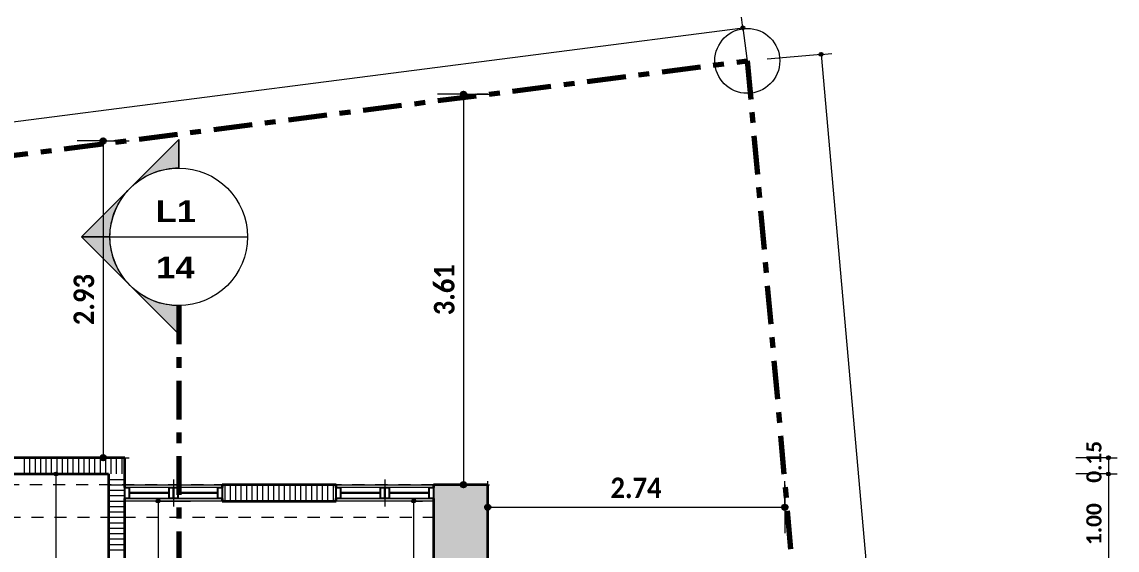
# Model space of a CAD drawing. Header units: metres. Extents: x -144 to 1000, y -717 to 29.
# Drawn here: x 703.88 to 713.99, y -548.98 to -544.1 of the extents above; entities that cross this region are included whole.
import ezdxf

# ---------------------------------------------------------------- set-up
doc = ezdxf.new("R2010")
doc.units = ezdxf.units.M
doc.linetypes.add('basculante modificado', pattern=[0.18, 0.1125, -0.0675])
doc.linetypes.add('Dash Dot 3_16_', pattern=[0.595313, 0.357187, -0.119063, 0, -0.119063])
doc.layers.get('0').update_dxf_attribs({"color": 1})
for name, color, linetype, lineweight in [('A-ANNO-DIMS', 1, 'Continuous', 9), ('A-DETL', 1, 'Continuous', 9), ('A-DETL-GENF', 1, 'Continuous', 9), ('A-DETL-THIN', 1, 'Continuous', 9), ('A-GLAZ', 1, 'Continuous', 9), ('A-WALL', 4, 'Continuous', 9), ('G-ANNO-SYMB', 1, 'Continuous', 9), ('S-COLS', 7, 'Continuous', 9)]:
    doc.layers.add(name, color=color, linetype=linetype, lineweight=lineweight)
doc.layers.add('A-WALL-PATT', color=7, linetype='Continuous', lineweight=35, true_color=0x9c9c9c)
doc.styles.add('Arial Black', font='', dxfattribs={"height": 0.15})
doc.styles.add('Calibri_B_4', font='calibrib.ttf', dxfattribs={"height": 0.1125})
doc.styles.add('Calibri_B_6', font='calibrib.ttf', dxfattribs={"width": 0.9})
doc.styles.get('Arial Black').set_extended_font_data('Arial Black')

# ---------------------------------------------------------------- blocks, each defined once
blk = doc.blocks.new('S')
at = {"layer": 'A-ANNO-DIMS', "lineweight": 25, "true_color": 0x0000ff}
h = blk.add_hatch(color=5, dxfattribs=at)
edge = h.paths.add_edge_path()
edge.add_arc((699.805, -483.378), 0.015, 0, 360)
h = blk.add_hatch(color=5, dxfattribs=at)
edge = h.paths.add_edge_path()
edge.add_arc((700.526, -483.623), 0.015, 0, 360)
h = blk.add_hatch(color=5, dxfattribs=at)
edge = h.paths.add_edge_path()
edge.add_arc((697.226, -483.992), 0.025, 0, 360)
h = blk.add_hatch(color=5, dxfattribs=at)
edge = h.paths.add_edge_path()
edge.add_arc((693.899, -484.423), 0.025, 0, 360)
h = blk.add_hatch(color=5, dxfattribs=at)
edge = h.paths.add_edge_path()
edge.add_arc((693.899, -487.349), 0.025, 0, 360)
at = {"layer": 'A-ANNO-DIMS', "lineweight": 25}
h = blk.add_hatch(color=256, dxfattribs=at)
edge = h.paths.add_edge_path()
edge.add_arc((703.178, -487.349), 0.015, 0, 360)
h = blk.add_hatch(color=256, dxfattribs=at)
edge = h.paths.add_edge_path()
edge.add_arc((693.465, -487.499), 0.015, 0, 360)
h = blk.add_hatch(color=256, dxfattribs=at)
edge = h.paths.add_edge_path()
edge.add_arc((703.178, -487.499), 0.015, 0, 360)
h = blk.add_hatch(color=256, dxfattribs=at)
edge = h.paths.add_edge_path()
edge.add_arc((703.178, -487.499), 0.015, 0, 360)
at = {"layer": 'A-ANNO-DIMS', "lineweight": 25, "true_color": 0x0000ff}
h = blk.add_hatch(color=5, dxfattribs=at)
edge = h.paths.add_edge_path()
edge.add_arc((697.226, -487.599), 0.025, 0, 360)
at = {"layer": 'A-ANNO-DIMS', "lineweight": 25}
h = blk.add_hatch(color=256, dxfattribs=at)
edge = h.paths.add_edge_path()
edge.add_arc((694.406, -487.749), 0.015, 0, 360)
h = blk.add_hatch(color=256, dxfattribs=at)
edge = h.paths.add_edge_path()
edge.add_arc((696.766, -487.749), 0.015, 0, 360)
at = {"layer": 'A-ANNO-DIMS', "lineweight": 25, "true_color": 0x0000ff}
h = blk.add_hatch(color=5, dxfattribs=at)
edge = h.paths.add_edge_path()
edge.add_arc((697.449, -487.806), 0.025, 0, 360)
h = blk.add_hatch(color=5, dxfattribs=at)
edge = h.paths.add_edge_path()
edge.add_arc((700.192, -487.806), 0.025, 0, 360)
at = {"layer": 'G-ANNO-SYMB', "extrusion": (0, 0, -1)}
h = blk.add_hatch(color=256, dxfattribs=at)
edge = h.paths.add_edge_path()
edge.add_arc((-694.597, -485.308), 0.636, 47.9216, 90)
edge.add_line((-694.597, -484.673), (-694.597, -484.41))
edge.add_line((-694.597, -484.41), (-694.171, -484.837))
h = blk.add_hatch(color=256, dxfattribs=at)
edge = h.paths.add_edge_path()
edge.add_line((-694.148, -484.859), (-693.699, -485.308))
edge.add_line((-693.699, -485.308), (-693.962, -485.308))
edge.add_arc((-694.597, -485.308), 0.635, 0, 45)
h = blk.add_hatch(color=256, dxfattribs=at)
edge = h.paths.add_edge_path()
edge.add_arc((-694.597, -485.308), 0.635, -45, 0)
edge.add_line((-693.962, -485.308), (-693.699, -485.308))
edge.add_line((-693.699, -485.308), (-694.148, -485.758))
h = blk.add_hatch(color=256, dxfattribs=at)
edge = h.paths.add_edge_path()
edge.add_line((-694.171, -485.78), (-694.597, -486.207))
edge.add_line((-694.597, -486.207), (-694.597, -485.944))
edge.add_arc((-694.597, -485.308), 0.636, -90, -47.9216)
at = {"layer": 'S-COLS', "true_color": 0x5b5b5b}
h = blk.add_hatch(color=251, dxfattribs=at)
h.paths.add_polyline_path([(697.449, -507.349), (697.449, -506.449), (696.949, -506.449), (696.949, -507.349), (697.358, -507.349)])
h.paths.add_polyline_path([(679.205, -507.349), (679.649, -507.349), (679.649, -506.449), (679.149, -506.449), (679.149, -507.349)])
h.paths.add_polyline_path([(687.349, -507.348), (687.349, -506.448), (686.849, -506.448), (686.849, -507.348)])
h.paths.add_polyline_path([(693.56, -499.648), (693.65, -499.648), (693.65, -496.498), (693.15, -496.498), (693.15, -499.648)])
h.paths.add_polyline_path([(683.471, -499.648), (685.049, -499.648), (685.049, -499.149), (683.349, -499.149), (683.349, -496.999), (685.05, -496.999), (685.049, -496.499), (683.049, -496.499), (683.049, -499.648), (683.116, -499.648)])
h.paths.add_polyline_path([(697.45, -499.648), (697.45, -498.949), (697.05, -498.949), (697.05, -499.648)])
h.paths.add_polyline_path([(679.436, -499.648), (679.649, -499.648), (679.649, -498.949), (679.149, -498.949), (679.149, -499.648), (679.422, -499.648)])
h.paths.add_polyline_path([(687.349, -499.648), (687.349, -498.748), (686.849, -498.748), (686.849, -499.648)])
h.paths.add_polyline_path([(687.35, -497.399), (687.35, -496.499), (686.85, -496.499), (686.85, -497.399)])
h.paths.add_polyline_path([(679.649, -497.199), (679.649, -496.497), (679.149, -496.499), (679.149, -497.199), (679.424, -497.199)])
h.paths.add_polyline_path([(697.225, -497.199), (697.45, -497.199), (697.45, -496.497), (697.05, -496.497), (697.05, -497.199)])
h.paths.add_polyline_path([(686.924, -488.499), (687.349, -488.499), (687.349, -487.599), (686.849, -487.599), (686.849, -488.499)])
h.paths.add_polyline_path([(697.209, -488.499), (697.449, -488.499), (697.449, -487.599), (696.949, -487.599), (696.949, -488.499)])
h.paths.add_polyline_path([(680.075, -487.899), (680.249, -487.899), (680.249, -487.399), (679.349, -487.399), (679.349, -487.899), (679.874, -487.899)])
at = {"layer": 'A-ANNO-DIMS', "color": 5, "true_color": 0x0000ff}
for p, q in [((699.805, -483.378), (699.792, -483.279)), ((678.33, -486.142), (699.805, -483.378)), ((699.805, -483.378), (699.869, -483.874)), ((700.526, -483.623), (700.028, -483.667)), ((700.526, -483.623), (700.626, -483.614)), ((700.526, -483.623), (702.927, -510.697)), ((697.226, -483.992), (696.986, -483.992)), ((697.226, -483.992), (697.226, -487.599)), ((697.226, -483.992), (697.466, -483.992)), ((693.899, -484.423), (693.659, -484.423)), ((693.899, -484.423), (693.899, -487.349)), ((693.899, -484.423), (694.139, -484.423)), ((693.899, -487.349), (693.659, -487.349)), ((693.899, -487.349), (694.139, -487.349)), ((697.226, -487.599), (696.986, -487.599)), ((697.226, -487.599), (697.466, -487.599)), ((697.449, -487.806), (697.449, -487.566)), ((700.192, -487.806), (700.192, -487.566)), ((697.449, -487.806), (700.192, -487.806)), ((697.449, -487.806), (697.449, -488.046)), ((700.192, -487.806), (700.192, -488.046))]:
    blk.add_line(p, q, dxfattribs=at)
at = {"layer": 'A-ANNO-DIMS'}
for p, q in [((703.178, -487.349), (702.878, -487.349)), ((703.178, -487.349), (703.178, -487.499)), ((703.178, -487.349), (703.258, -487.349)), ((693.465, -487.499), (693.165, -487.499)), ((693.465, -490.899), (693.465, -487.499)), ((693.465, -487.499), (693.545, -487.499)), ((703.178, -487.499), (702.878, -487.499)), ((703.178, -487.499), (702.878, -487.499)), ((703.178, -487.499), (703.258, -487.499)), ((703.178, -487.499), (703.178, -488.499)), ((703.178, -487.499), (703.258, -487.499)), ((694.406, -487.749), (694.326, -487.749)), ((694.406, -487.749), (694.406, -490.899)), ((694.406, -487.749), (694.706, -487.749)), ((696.766, -487.749), (696.466, -487.749)), ((696.766, -489.099), (696.766, -487.749)), ((696.766, -487.749), (696.846, -487.749))]:
    blk.add_line(p, q, dxfattribs=at)
at = {"layer": 'A-ANNO-DIMS', "color": 5, "lineweight": 25, "true_color": 0x0000ff}
for centre, radius in [((699.805, -483.378), 0.015), ((700.526, -483.623), 0.015), ((697.226, -483.992), 0.025), ((693.899, -484.423), 0.025), ((693.899, -487.349), 0.025), ((697.226, -487.599), 0.025), ((697.449, -487.806), 0.025), ((700.192, -487.806), 0.025)]:
    blk.add_circle(centre, radius, dxfattribs=at)
at = {"layer": 'A-ANNO-DIMS', "lineweight": 25}
for centre in [(703.178, -487.349), (693.465, -487.499), (703.178, -487.499), (703.178, -487.499), (694.406, -487.749), (696.766, -487.749)]:
    blk.add_circle(centre, 0.015, dxfattribs=at)
at = {"layer": 'A-DETL', "color": 7, "linetype": 'Dash Dot 3_16_', "lineweight": 70}
for p, q in [((678.369, -486.447), (699.845, -483.683)), ((699.845, -483.683), (702.245, -510.757))]:
    blk.add_line(p, q, dxfattribs=at)
at = {"layer": 'A-DETL', "color": 253, "true_color": 0xb6b6b6}
for p, q in [((697.449, -483.992), (697.349, -483.992)), ((694.099, -484.423), (693.999, -484.423)), ((700.192, -487.599), (700.192, -487.799))]:
    blk.add_line(p, q, dxfattribs=at)
at = {"layer": 'A-DETL', "color": 7, "linetype": 'basculante modificado'}
for p, q in [((696.949, -487.599), (687.349, -487.599)), ((690.049, -487.899), (696.949, -487.899))]:
    blk.add_line(p, q, dxfattribs=at)
at = {"layer": 'A-DETL-GENF', "lineweight": 25}
for p, q in [((694.099, -487.624), (694.139, -487.624)), ((694.099, -487.724), (694.099, -487.624)), ((694.139, -487.624), (694.139, -487.724)), ((694.509, -487.624), (694.549, -487.624)), ((694.509, -487.724), (694.509, -487.624)), ((694.549, -487.624), (694.549, -487.724)), ((694.549, -487.624), (694.589, -487.624)), ((694.549, -487.724), (694.549, -487.624)), ((694.589, -487.624), (694.589, -487.724)), ((694.959, -487.624), (694.999, -487.624)), ((694.959, -487.724), (694.959, -487.624)), ((694.999, -487.624), (694.999, -487.724)), ((696.049, -487.624), (696.089, -487.624)), ((696.049, -487.724), (696.049, -487.624)), ((696.089, -487.624), (696.089, -487.724)), ((696.459, -487.624), (696.499, -487.624)), ((696.459, -487.724), (696.459, -487.624)), ((696.499, -487.624), (696.499, -487.724)), ((696.499, -487.624), (696.539, -487.624)), ((696.499, -487.724), (696.499, -487.624)), ((696.539, -487.624), (696.539, -487.724)), ((696.909, -487.624), (696.949, -487.624)), ((696.909, -487.724), (696.909, -487.624)), ((696.949, -487.624), (696.949, -487.724)), ((694.139, -487.724), (694.099, -487.724)), ((694.549, -487.724), (694.509, -487.724)), ((694.589, -487.724), (694.549, -487.724)), ((694.999, -487.724), (694.959, -487.724)), ((696.089, -487.724), (696.049, -487.724)), ((696.499, -487.724), (696.459, -487.724)), ((696.539, -487.724), (696.499, -487.724)), ((696.949, -487.724), (696.909, -487.724))]:
    blk.add_line(p, q, dxfattribs=at)
at = {"layer": 'A-DETL-GENF'}
for p, q in [((694.509, -487.624), (694.139, -487.624)), ((694.959, -487.624), (694.589, -487.624)), ((696.459, -487.624), (696.089, -487.624)), ((696.909, -487.624), (696.539, -487.624)), ((694.509, -487.669), (694.139, -487.669)), ((694.509, -487.679), (694.139, -487.679)), ((694.509, -487.724), (694.139, -487.724)), ((694.959, -487.669), (694.589, -487.669)), ((694.959, -487.679), (694.589, -487.679)), ((694.959, -487.724), (694.589, -487.724)), ((696.459, -487.669), (696.089, -487.669)), ((696.459, -487.679), (696.089, -487.679)), ((696.459, -487.724), (696.089, -487.724)), ((696.909, -487.669), (696.539, -487.669)), ((696.909, -487.679), (696.539, -487.679)), ((696.909, -487.724), (696.539, -487.724))]:
    blk.add_line(p, q, dxfattribs=at)
at = {"layer": 'A-DETL-THIN'}
blk.add_circle((699.845, -483.683), 0.3, dxfattribs=at)
at = {"layer": 'A-GLAZ'}
for p, q in [((694.099, -487.724), (694.099, -487.624)), ((694.549, -487.624), (694.099, -487.624)), ((694.549, -487.549), (694.549, -487.799)), ((694.549, -487.724), (694.549, -487.624)), ((694.549, -487.724), (694.549, -487.624)), ((694.999, -487.624), (694.549, -487.624)), ((694.999, -487.724), (694.999, -487.624)), ((696.049, -487.724), (696.049, -487.624)), ((696.499, -487.624), (696.049, -487.624)), ((696.499, -487.549), (696.499, -487.799)), ((696.499, -487.724), (696.499, -487.624)), ((696.499, -487.724), (696.499, -487.624)), ((696.949, -487.624), (696.499, -487.624)), ((696.949, -487.724), (696.949, -487.624)), ((694.099, -487.724), (694.549, -487.724)), ((694.549, -487.724), (694.999, -487.724)), ((696.049, -487.724), (696.499, -487.724)), ((696.499, -487.724), (696.949, -487.724))]:
    blk.add_line(p, q, dxfattribs=at)
at = {"layer": 'A-WALL', "lineweight": 35}
for p, q in [((694.099, -487.349), (692.949, -487.349)), ((694.099, -487.599), (694.099, -487.349)), ((692.949, -487.499), (693.949, -487.499)), ((693.949, -487.499), (693.949, -491.049)), ((694.099, -487.624), (694.099, -487.599)), ((694.099, -487.599), (694.099, -487.599)), ((696.049, -487.599), (694.999, -487.599)), ((694.999, -487.599), (694.999, -487.624)), ((696.049, -487.624), (696.049, -487.599)), ((694.099, -487.749), (694.099, -487.724)), ((694.099, -490.899), (694.099, -487.749)), ((694.099, -487.749), (694.099, -487.749)), ((694.999, -487.724), (694.999, -487.749)), ((694.999, -487.749), (696.049, -487.749)), ((696.049, -487.749), (696.049, -487.724))]:
    blk.add_line(p, q, dxfattribs=at)
at = {"layer": 'A-WALL'}
for p, q in [((694.099, -487.599), (694.999, -487.599)), ((696.049, -487.599), (696.949, -487.599)), ((694.999, -487.749), (694.099, -487.749)), ((696.949, -487.749), (696.049, -487.749))]:
    blk.add_line(p, q, dxfattribs=at)
at = {"layer": 'A-WALL-PATT', "color": 8, "lineweight": 5, "true_color": 0x727272}
for p, q in [((693.174, -487.499), (693.174, -487.349)), ((693.224, -487.499), (693.224, -487.349)), ((693.274, -487.499), (693.274, -487.349)), ((693.324, -487.499), (693.324, -487.349)), ((693.374, -487.499), (693.374, -487.349)), ((693.424, -487.499), (693.424, -487.349)), ((693.474, -487.499), (693.474, -487.349)), ((693.524, -487.499), (693.524, -487.349)), ((693.574, -487.499), (693.574, -487.349)), ((693.624, -487.499), (693.624, -487.349)), ((693.674, -487.499), (693.674, -487.349)), ((693.724, -487.499), (693.724, -487.349)), ((693.774, -487.499), (693.774, -487.349)), ((693.824, -487.499), (693.824, -487.349)), ((693.874, -487.499), (693.874, -487.349)), ((693.924, -487.499), (693.924, -487.349)), ((693.974, -487.499), (693.974, -487.349)), ((694.024, -487.499), (694.024, -487.349)), ((694.074, -487.499), (694.074, -487.349)), ((693.949, -487.549), (694.099, -487.549)), ((693.949, -487.599), (694.099, -487.599)), ((693.949, -487.649), (694.099, -487.649)), ((695.024, -487.749), (695.024, -487.599)), ((695.074, -487.749), (695.074, -487.599)), ((695.124, -487.749), (695.124, -487.599)), ((695.174, -487.749), (695.174, -487.599)), ((695.224, -487.749), (695.224, -487.599)), ((695.274, -487.749), (695.274, -487.599)), ((695.324, -487.749), (695.324, -487.599)), ((695.374, -487.749), (695.374, -487.599)), ((695.424, -487.749), (695.424, -487.599)), ((695.474, -487.749), (695.474, -487.599)), ((695.524, -487.749), (695.524, -487.599)), ((695.574, -487.749), (695.574, -487.599)), ((695.624, -487.749), (695.624, -487.599)), ((695.674, -487.749), (695.674, -487.599)), ((695.724, -487.749), (695.724, -487.599)), ((695.774, -487.749), (695.774, -487.599)), ((695.824, -487.749), (695.824, -487.599)), ((695.874, -487.749), (695.874, -487.599)), ((695.924, -487.749), (695.924, -487.599)), ((695.974, -487.749), (695.974, -487.599)), ((696.024, -487.749), (696.024, -487.599)), ((693.949, -487.699), (694.099, -487.699)), ((693.949, -487.749), (694.099, -487.749)), ((693.949, -487.799), (694.099, -487.799)), ((693.949, -487.849), (694.099, -487.849)), ((693.949, -487.899), (694.099, -487.899)), ((693.949, -487.949), (694.099, -487.949)), ((693.949, -487.999), (694.099, -487.999)), ((693.949, -488.049), (694.099, -488.049)), ((693.949, -488.099), (694.099, -488.099)), ((693.949, -488.149), (694.099, -488.149)), ((693.949, -488.199), (694.099, -488.199))]:
    blk.add_line(p, q, dxfattribs=at)
at = {"layer": 'G-ANNO-SYMB', "lineweight": 18, "extrusion": (0, 0, -1)}
for p, q in [((693.699, -485.308), (694.597, -484.41)), ((694.171, -484.837), (694.597, -484.41)), ((694.597, -484.673), (694.597, -484.41)), ((694.597, -484.41), (694.597, -484.673)), ((693.699, -485.308), (694.148, -484.859)), ((693.699, -485.308), (694.597, -486.207)), ((693.962, -485.308), (693.699, -485.308)), ((694.148, -485.758), (693.699, -485.308)), ((693.699, -485.308), (693.962, -485.308)), ((694.597, -486.207), (694.171, -485.78)), ((694.597, -485.943), (694.597, -486.207)), ((694.597, -485.944), (694.597, -486.207))]:
    blk.add_line(p, q, dxfattribs=at)
at = {"layer": 'G-ANNO-SYMB', "lineweight": 18}
blk.add_line((693.962, -485.308), (695.232, -485.308), dxfattribs=at)
at = {"layer": 'G-ANNO-SYMB', "linetype": 'Dash Dot 3_16_', "lineweight": 70}
blk.add_line((694.597, -485.943), (694.597, -493.79), dxfattribs=at)
at = {"layer": 'G-ANNO-SYMB', "lineweight": 18, "extrusion": (0, 0, -1)}
for radius, start, end in [(0.635, 270, 90), (0.636, 47.9216, 90), (0.635, 90, 270), (0.635, 0, 45), (0.635, 315, 0), (0.636, 270, 312.0784)]:
    blk.add_arc((-694.597, -485.308), radius, start, end, dxfattribs=at)
at = {"layer": 'S-COLS', "lineweight": 35}
for p, q in [((697.449, -487.599), (696.949, -487.599)), ((696.949, -487.599), (696.949, -487.624)), ((697.449, -488.499), (697.449, -487.599)), ((696.949, -487.724), (696.949, -488.499))]:
    blk.add_line(p, q, dxfattribs=at)
at = {"layer": 'A-ANNO-DIMS', "color": 5, "true_color": 0x0000ff, "char_height": 0.19, "width": 0.57208, "attachment_point": 1, "rotation": 90, "line_spacing_factor": 1.158048, "style": 'Calibri_B_6'}
for s, insert in [('3.61', (696.952, -486.033)), ('2.93', (693.626, -486.124))]:
    blk.add_mtext(s, dxfattribs=dict(at, insert=insert))
at = {"layer": 'A-ANNO-DIMS', "char_height": 0.14, "width": 0.37613, "attachment_point": 1, "rotation": 90, "line_spacing_factor": 1.158048, "style": 'Calibri_B_4'}
for s, insert in [('0.15', (702.974, -487.58)), ('1.00', (702.974, -488.155))]:
    blk.add_mtext(s, dxfattribs=dict(at, insert=insert))
at = {"layer": 'A-ANNO-DIMS', "color": 5, "true_color": 0x0000ff, "insert": (698.582, -487.532), "char_height": 0.19, "width": 0.57208, "attachment_point": 1, "line_spacing_factor": 1.158048, "style": 'Calibri_B_6'}
blk.add_mtext('2.74', dxfattribs=at)
at = {"layer": 'G-ANNO-SYMB', "style": 'Arial Black'}
for s, p in [('L1', (694.384, -485.172)), ('14', (694.388, -485.692))]:
    blk.add_text(s, height=0.2, dxfattribs=at).set_placement(p)

msp = doc.modelspace()

# ---------------------------------------------------------------- block references
at = {"color": 3}
msp.add_blockref('S', (10.733, -60.777), dxfattribs=at)

doc.saveas('drawing.dxf')
